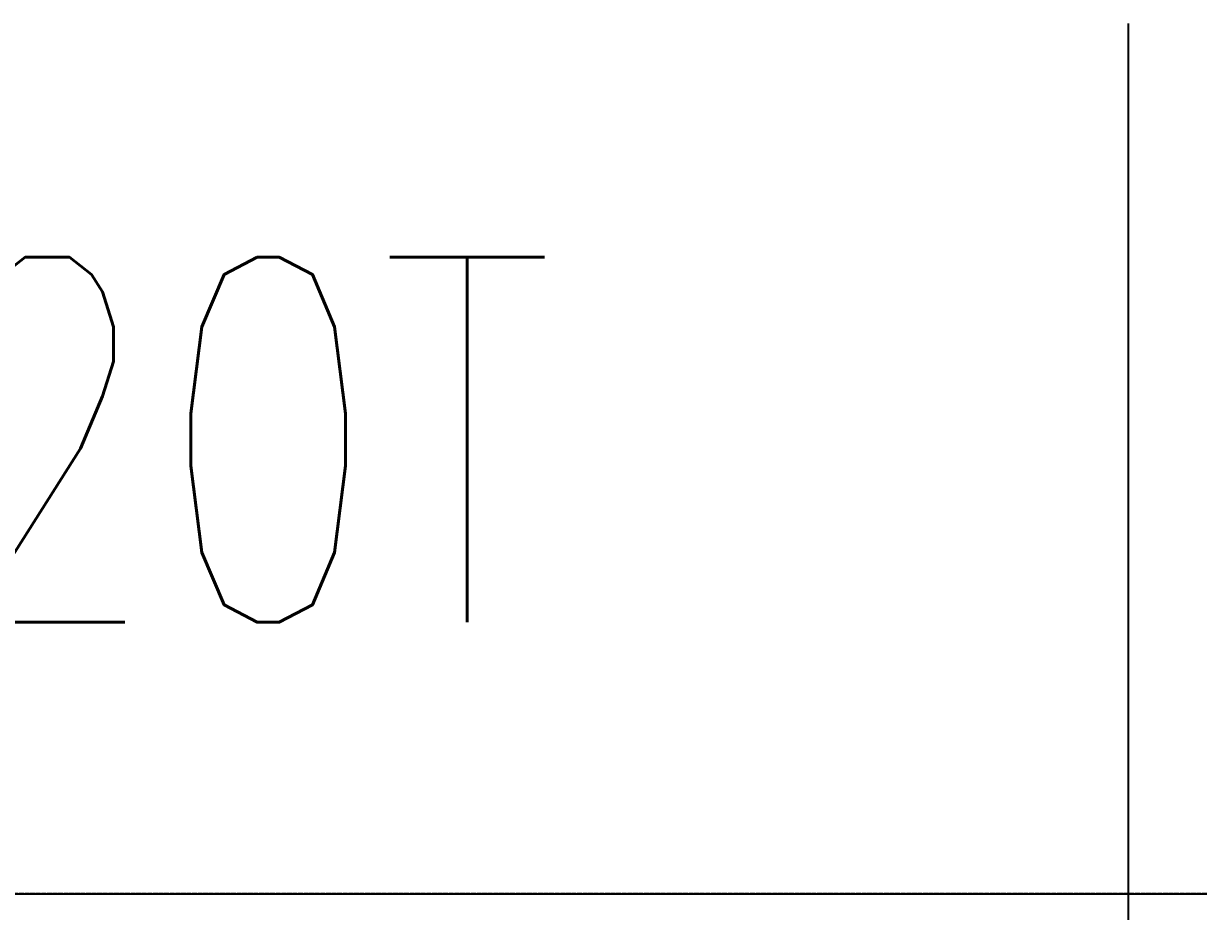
# Model space of a CAD drawing. Extents: x 220580 to 2027826, y -309201 to 71987.
# Drawn here: x 1057047 to 1061834, y -204726 to -201107 of the extents above; entities that cross this region are included whole.
import ezdxf

# ---------------------------------------------------------------- set-up
doc = ezdxf.new("R2010")
doc.units = 0
for name, pattern in [('__DASH', [0.35, 0.25, -0.1]), ('DASH', [0.35, 0.25, -0.1]), ('DOTE', [2.42, 2, -0.2, 0.02, -0.2])]:
    doc.linetypes.add(name, pattern=pattern)
doc.layers.add('A-AXIS-DOTE', color=14, linetype='DOTE')
doc.layers.add('A-LIN-V', color=9, linetype='Continuous')
doc.styles.add('A-STANDARD', font='SIMPLEX', dxfattribs={"bigfont": 'GBCBIG'})

# ---------------------------------------------------------------- blocks, each defined once
blk = doc.blocks.new('23423wer')
at = {"color": 1, "linetype": 'DASH', "style": 'A-STANDARD', "width": 0.705882}
blk.add_text('20T', height=1094.76, dxfattribs=at).set_placement((-1670578.3, 546945.3))
blk = doc.blocks.new('20250917080948')
at = {"layer": 'A-AXIS-DOTE', "ltscale": 2}
blk.add_line((16500, -5813.6), (16500, 21247.6), dxfattribs=at)
at = {"layer": 'A-AXIS-DOTE', "linetype": '__DASH', "ltscale": 2}
blk.add_line((93070.1, 17700), (-8769.3, 17700), dxfattribs=at)

msp = doc.modelspace()

# ---------------------------------------------------------------- linework, layer by layer
at = {"layer": 'A-AXIS-DOTE', "ltscale": 2}
msp.add_line((1061548.9, -228168.4), (1061548.9, -201107.2), dxfattribs=at)
at = {"layer": 'A-AXIS-DOTE', "linetype": '__DASH', "ltscale": 2}
msp.add_line((1138119.1, -204654.8), (1036279.6, -204654.8), dxfattribs=at)
at = {"layer": 'A-LIN-V'}
msp.add_line((1044411.7, -204654.8), (1128207.7, -204654.8), dxfattribs=at)

# ---------------------------------------------------------------- block references
at = {"ltscale": 1000}
msp.add_blockref('20250917080948', (1045048.9, -222354.8), dxfattribs=at)
at = {"xscale": 1.35874988235309, "yscale": 1.35874988235309, "zscale": 1.35874988235309}
msp.add_blockref('23423wer', (3326592, -946709.1), dxfattribs=at)

doc.saveas('drawing.dxf')
